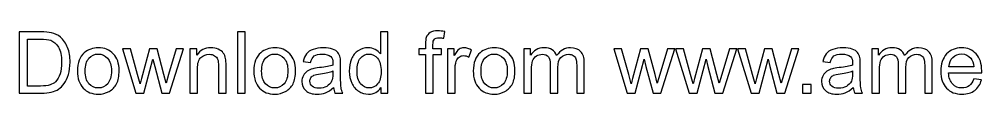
# Model space of a CAD drawing. Header units: millimetres. Extents: x -922 to 947, y -359 to 935.
# Drawn here: x 51.5 to 146.4, y -359.2 to -352.9 of the extents above; entities that cross this region are included whole.
import ezdxf

# ---------------------------------------------------------------- set-up
doc = ezdxf.new("R2010")
doc.units = ezdxf.units.MM
doc.header["$MEASUREMENT"] = 0
doc.layers.add('Layer 1', color=7, linetype='Continuous')

msp = doc.modelspace()

# ---------------------------------------------------------------- linework, layer by layer
at = {"layer": 'Layer 1', "color": 7}
for points, knots in [([(51.4534, -359.0943), (51.4534, -359.0943), (51.4534, -353.0321), (51.4534, -353.0321), (51.4534, -353.0321), (51.4534, -353.0321), (53.5419, -353.0321), (53.5419, -353.0321), (53.5419, -353.0321), (54.0132, -353.0321), (54.373, -353.0604), (54.6214, -353.1182), (54.6214, -353.1182), (54.9685, -353.1987), (55.2649, -353.344), (55.5104, -353.5528), (55.5104, -353.5528), (55.8307, -353.8238), (56.0692, -354.1681), (56.2272, -354.5886), (56.2272, -354.5886), (56.3867, -355.0091), (56.4657, -355.4903), (56.4657, -356.0308), (56.4657, -356.0308), (56.4657, -356.4908), (56.4121, -356.8986), (56.3049, -357.2542), (56.3049, -357.2542), (56.1976, -357.6098), (56.0593, -357.9047), (55.8914, -358.1376), (55.8914, -358.1376), (55.7221, -358.3704), (55.5386, -358.5538), (55.3382, -358.6865), (55.3382, -358.6865), (55.1393, -358.8205), (54.898, -358.9221), (54.6157, -358.9913), (54.6157, -358.9913), (54.3321, -359.0604), (54.0076, -359.0943), (53.6407, -359.0943), (53.6407, -359.0943), (53.6407, -359.0943), (51.4534, -359.0943), (51.4534, -359.0943)], [0, 0, 0, 0, 0.0769231, 0.0769231, 0.0769231, 0.0769231, 0.1538462, 0.1538462, 0.1538462, 0.1538462, 0.2307692, 0.2307692, 0.2307692, 0.2307692, 0.3076923, 0.3076923, 0.3076923, 0.3076923, 0.3846154, 0.3846154, 0.3846154, 0.3846154, 0.4615385, 0.4615385, 0.4615385, 0.4615385, 0.5384615, 0.5384615, 0.5384615, 0.5384615, 0.6153846, 0.6153846, 0.6153846, 0.6153846, 0.6923077, 0.6923077, 0.6923077, 0.6923077, 0.7692308, 0.7692308, 0.7692308, 0.7692308, 0.8461538, 0.8461538, 0.8461538, 0.8461538, 1, 1, 1, 1]), ([(72.99, -359.0943), (72.99, -359.0943), (72.99, -353.0321), (72.99, -353.0321), (72.99, -353.0321), (72.99, -353.0321), (73.735, -353.0321), (73.735, -353.0321), (73.735, -353.0321), (73.735, -353.0321), (73.735, -359.0943), (73.735, -359.0943), (73.735, -359.0943), (73.735, -359.0943), (72.99, -359.0943), (72.99, -359.0943)], [0, 0, 0, 0, 0.2, 0.2, 0.2, 0.2, 0.4, 0.4, 0.4, 0.4, 0.6, 0.6, 0.6, 0.6, 1, 1, 1, 1]), ([(87.142, -359.0943), (87.142, -359.0943), (87.142, -358.5369), (87.142, -358.5369), (87.142, -358.5369), (86.8641, -358.9701), (86.4548, -359.1874), (85.9144, -359.1874), (85.9144, -359.1874), (85.5644, -359.1874), (85.2427, -359.0915), (84.9506, -358.8982), (84.9506, -358.8982), (84.6571, -358.7062), (84.4299, -358.4367), (84.2676, -358.0924), (84.2676, -358.0924), (84.1067, -357.7467), (84.0263, -357.3502), (84.0263, -356.9014), (84.0263, -356.9014), (84.0263, -356.464), (84.0997, -356.0675), (84.245, -355.7104), (84.245, -355.7104), (84.3918, -355.3548), (84.6105, -355.0811), (84.9026, -354.892), (84.9026, -354.892), (85.1933, -354.7015), (85.5207, -354.6069), (85.8805, -354.6069), (85.8805, -354.6069), (86.1458, -354.6069), (86.3815, -354.6634), (86.5875, -354.7749), (86.5875, -354.7749), (86.7935, -354.8864), (86.9614, -355.0331), (87.0912, -355.2123), (87.0912, -355.2123), (87.0912, -355.2123), (87.0912, -353.0321), (87.0912, -353.0321), (87.0912, -353.0321), (87.0912, -353.0321), (87.8363, -353.0321), (87.8363, -353.0321), (87.8363, -353.0321), (87.8363, -353.0321), (87.8363, -359.0943), (87.8363, -359.0943), (87.8363, -359.0943), (87.8363, -359.0943), (87.142, -359.0943), (87.142, -359.0943)], [0, 0, 0, 0, 0.0666667, 0.0666667, 0.0666667, 0.0666667, 0.1333333, 0.1333333, 0.1333333, 0.1333333, 0.2, 0.2, 0.2, 0.2, 0.2666667, 0.2666667, 0.2666667, 0.2666667, 0.3333333, 0.3333333, 0.3333333, 0.3333333, 0.4, 0.4, 0.4, 0.4, 0.4666667, 0.4666667, 0.4666667, 0.4666667, 0.5333333, 0.5333333, 0.5333333, 0.5333333, 0.6, 0.6, 0.6, 0.6, 0.6666667, 0.6666667, 0.6666667, 0.6666667, 0.7333333, 0.7333333, 0.7333333, 0.7333333, 0.8, 0.8, 0.8, 0.8, 0.8666667, 0.8666667, 0.8666667, 0.8666667, 1, 1, 1, 1]), ([(91.5447, -359.0943), (91.5447, -359.0943), (91.5447, -355.2758), (91.5447, -355.2758), (91.5447, -355.2758), (91.5447, -355.2758), (90.8843, -355.2758), (90.8843, -355.2758), (90.8843, -355.2758), (90.8843, -355.2758), (90.8843, -354.7001), (90.8843, -354.7001), (90.8843, -354.7001), (90.8843, -354.7001), (91.5447, -354.7001), (91.5447, -354.7001), (91.5447, -354.7001), (91.5447, -354.7001), (91.5447, -354.2344), (91.5447, -354.2344), (91.5447, -354.2344), (91.5447, -353.9395), (91.5701, -353.7208), (91.6223, -353.5782), (91.6223, -353.5782), (91.6943, -353.3863), (91.8185, -353.2297), (91.9991, -353.1098), (91.9991, -353.1098), (92.1783, -352.9898), (92.4309, -352.9305), (92.7554, -352.9305), (92.7554, -352.9305), (92.9657, -352.9305), (93.1971, -352.9559), (93.4511, -353.0053), (93.4511, -353.0053), (93.4511, -353.0053), (93.3396, -353.6573), (93.3396, -353.6573), (93.3396, -353.6573), (93.1844, -353.6305), (93.0391, -353.6163), (92.9008, -353.6163), (92.9008, -353.6163), (92.675, -353.6163), (92.5156, -353.6643), (92.421, -353.7603), (92.421, -353.7603), (92.3279, -353.8562), (92.2813, -354.0354), (92.2813, -354.2979), (92.2813, -354.2979), (92.2813, -354.2979), (92.2813, -354.7001), (92.2813, -354.7001), (92.2813, -354.7001), (92.2813, -354.7001), (93.1364, -354.7001), (93.1364, -354.7001), (93.1364, -354.7001), (93.1364, -354.7001), (93.1364, -355.2758), (93.1364, -355.2758), (93.1364, -355.2758), (93.1364, -355.2758), (92.2898, -355.2758), (92.2898, -355.2758), (92.2898, -355.2758), (92.2898, -355.2758), (92.2898, -359.0943), (92.2898, -359.0943), (92.2898, -359.0943), (92.2898, -359.0943), (91.5447, -359.0943), (91.5447, -359.0943)], [0, 0, 0, 0, 0.05, 0.05, 0.05, 0.05, 0.1, 0.1, 0.1, 0.1, 0.15, 0.15, 0.15, 0.15, 0.2, 0.2, 0.2, 0.2, 0.25, 0.25, 0.25, 0.25, 0.3, 0.3, 0.3, 0.3, 0.35, 0.35, 0.35, 0.35, 0.4, 0.4, 0.4, 0.4, 0.45, 0.45, 0.45, 0.45, 0.5, 0.5, 0.5, 0.5, 0.55, 0.55, 0.55, 0.55, 0.6, 0.6, 0.6, 0.6, 0.65, 0.65, 0.65, 0.65, 0.7, 0.7, 0.7, 0.7, 0.75, 0.75, 0.75, 0.75, 0.8, 0.8, 0.8, 0.8, 0.85, 0.85, 0.85, 0.85, 0.9, 0.9, 0.9, 0.9, 1, 1, 1, 1]), ([(52.2578, -358.3831), (52.2578, -358.3831), (53.5504, -358.3831), (53.5504, -358.3831), (53.5504, -358.3831), (53.9497, -358.3831), (54.263, -358.3464), (54.4902, -358.2716), (54.4902, -358.2716), (54.7173, -358.1968), (54.898, -358.0924), (55.0334, -357.9569), (55.0334, -357.9569), (55.2225, -357.7664), (55.3707, -357.5096), (55.4765, -357.1879), (55.4765, -357.1879), (55.5824, -356.8661), (55.636, -356.4767), (55.636, -356.0181), (55.636, -356.0181), (55.636, -355.3831), (55.5316, -354.8948), (55.3241, -354.5533), (55.3241, -354.5533), (55.1167, -354.2118), (54.8641, -353.9832), (54.5664, -353.8675), (54.5664, -353.8675), (54.3519, -353.7843), (54.0061, -353.7433), (53.5292, -353.7433), (53.5292, -353.7433), (53.5292, -353.7433), (52.2578, -353.7433), (52.2578, -353.7433), (52.2578, -353.7433), (52.2578, -353.7433), (52.2578, -358.3831), (52.2578, -358.3831)], [0, 0, 0, 0, 0.0909091, 0.0909091, 0.0909091, 0.0909091, 0.1818182, 0.1818182, 0.1818182, 0.1818182, 0.2727273, 0.2727273, 0.2727273, 0.2727273, 0.3636364, 0.3636364, 0.3636364, 0.3636364, 0.4545455, 0.4545455, 0.4545455, 0.4545455, 0.5454545, 0.5454545, 0.5454545, 0.5454545, 0.6363636, 0.6363636, 0.6363636, 0.6363636, 0.7272727, 0.7272727, 0.7272727, 0.7272727, 0.8181818, 0.8181818, 0.8181818, 0.8181818, 1, 1, 1, 1]), ([(57.1953, -356.8972), (57.1953, -356.0858), (57.4211, -355.4847), (57.874, -355.0938), (57.874, -355.0938), (58.2508, -354.7692), (58.7123, -354.6069), (59.2555, -354.6069), (59.2555, -354.6069), (59.8581, -354.6069), (60.352, -354.8045), (60.7358, -355.1996), (60.7358, -355.1996), (61.1182, -355.5933), (61.3101, -356.1394), (61.3101, -356.8351), (61.3101, -356.8351), (61.3101, -357.3995), (61.2255, -357.8426), (61.0561, -358.1658), (61.0561, -358.1658), (60.8868, -358.4889), (60.6398, -358.7401), (60.3153, -358.9193), (60.3153, -358.9193), (59.9921, -359.0985), (59.6379, -359.1874), (59.2555, -359.1874), (59.2555, -359.1874), (58.6403, -359.1874), (58.1436, -358.9913), (57.764, -358.5976), (57.764, -358.5976), (57.3844, -358.2039), (57.1953, -357.6366), (57.1953, -356.8972)], [0, 0, 0, 0, 0.1, 0.1, 0.1, 0.1, 0.2, 0.2, 0.2, 0.2, 0.3, 0.3, 0.3, 0.3, 0.4, 0.4, 0.4, 0.4, 0.5, 0.5, 0.5, 0.5, 0.6, 0.6, 0.6, 0.6, 0.7, 0.7, 0.7, 0.7, 0.8, 0.8, 0.8, 0.8, 1, 1, 1, 1]), ([(57.9573, -356.8986), (57.9573, -357.4602), (58.0801, -357.8807), (58.3256, -358.1587), (58.3256, -358.1587), (58.5726, -358.4381), (58.8816, -358.5778), (59.2555, -358.5778), (59.2555, -358.5778), (59.6252, -358.5778), (59.9329, -358.4381), (60.1798, -358.1573), (60.1798, -358.1573), (60.4253, -357.8765), (60.5481, -357.4489), (60.5481, -356.8746), (60.5481, -356.8746), (60.5481, -356.3327), (60.4239, -355.9221), (60.177, -355.6441), (60.177, -355.6441), (59.93, -355.3647), (59.6224, -355.225), (59.2555, -355.225), (59.2555, -355.225), (58.8816, -355.225), (58.5726, -355.3633), (58.3256, -355.6413), (58.3256, -355.6413), (58.0801, -355.9193), (57.9573, -356.3384), (57.9573, -356.8986)], [0, 0, 0, 0, 0.1111111, 0.1111111, 0.1111111, 0.1111111, 0.2222222, 0.2222222, 0.2222222, 0.2222222, 0.3333333, 0.3333333, 0.3333333, 0.3333333, 0.4444444, 0.4444444, 0.4444444, 0.4444444, 0.5555556, 0.5555556, 0.5555556, 0.5555556, 0.6666667, 0.6666667, 0.6666667, 0.6666667, 0.7777778, 0.7777778, 0.7777778, 0.7777778, 1, 1, 1, 1]), ([(62.9738, -359.0943), (62.9738, -359.0943), (61.646, -354.7001), (61.646, -354.7001), (61.646, -354.7001), (61.646, -354.7001), (62.4249, -354.7001), (62.4249, -354.7001), (62.4249, -354.7001), (62.4249, -354.7001), (63.1262, -357.2359), (63.1262, -357.2359), (63.1262, -357.2359), (63.1262, -357.2359), (63.3746, -358.1799), (63.3746, -358.1799), (63.3746, -358.1799), (63.3845, -358.1333), (63.4607, -357.8314), (63.6018, -357.274), (63.6018, -357.274), (63.6018, -357.274), (64.2975, -354.7001), (64.2975, -354.7001), (64.2975, -354.7001), (64.2975, -354.7001), (65.0609, -354.7001), (65.0609, -354.7001), (65.0609, -354.7001), (65.0609, -354.7001), (65.7227, -357.2514), (65.7227, -357.2514), (65.7227, -357.2514), (65.7227, -357.2514), (65.9386, -358.0882), (65.9386, -358.0882), (65.9386, -358.0882), (65.9386, -358.0882), (66.1912, -357.2401), (66.1912, -357.2401), (66.1912, -357.2401), (66.1912, -357.2401), (66.9504, -354.7001), (66.9504, -354.7001), (66.9504, -354.7001), (66.9504, -354.7001), (67.6743, -354.7001), (67.6743, -354.7001), (67.6743, -354.7001), (67.6743, -354.7001), (66.2956, -359.0943), (66.2956, -359.0943), (66.2956, -359.0943), (66.2956, -359.0943), (65.5251, -359.0943), (65.5251, -359.0943), (65.5251, -359.0943), (65.5251, -359.0943), (64.828, -356.4654), (64.828, -356.4654), (64.828, -356.4654), (64.828, -356.4654), (64.6516, -355.7133), (64.6516, -355.7133), (64.6516, -355.7133), (64.6516, -355.7133), (63.7626, -359.0943), (63.7626, -359.0943), (63.7626, -359.0943), (63.7626, -359.0943), (62.9738, -359.0943), (62.9738, -359.0943)], [0, 0, 0, 0, 0.0526316, 0.0526316, 0.0526316, 0.0526316, 0.1052632, 0.1052632, 0.1052632, 0.1052632, 0.1578947, 0.1578947, 0.1578947, 0.1578947, 0.2105263, 0.2105263, 0.2105263, 0.2105263, 0.2631579, 0.2631579, 0.2631579, 0.2631579, 0.3157895, 0.3157895, 0.3157895, 0.3157895, 0.3684211, 0.3684211, 0.3684211, 0.3684211, 0.4210526, 0.4210526, 0.4210526, 0.4210526, 0.4736842, 0.4736842, 0.4736842, 0.4736842, 0.5263158, 0.5263158, 0.5263158, 0.5263158, 0.5789474, 0.5789474, 0.5789474, 0.5789474, 0.6315789, 0.6315789, 0.6315789, 0.6315789, 0.6842105, 0.6842105, 0.6842105, 0.6842105, 0.7368421, 0.7368421, 0.7368421, 0.7368421, 0.7894737, 0.7894737, 0.7894737, 0.7894737, 0.8421053, 0.8421053, 0.8421053, 0.8421053, 0.8947368, 0.8947368, 0.8947368, 0.8947368, 1, 1, 1, 1]), ([(68.298, -359.0943), (68.298, -359.0943), (68.298, -354.7001), (68.298, -354.7001), (68.298, -354.7001), (68.298, -354.7001), (68.9669, -354.7001), (68.9669, -354.7001), (68.9669, -354.7001), (68.9669, -354.7001), (68.9669, -355.3238), (68.9669, -355.3238), (68.9669, -355.3238), (69.2886, -354.8454), (69.7543, -354.6069), (70.3625, -354.6069), (70.3625, -354.6069), (70.6278, -354.6069), (70.8705, -354.6549), (71.092, -354.7495), (71.092, -354.7495), (71.3136, -354.844), (71.4801, -354.9696), (71.5901, -355.1234), (71.5901, -355.1234), (71.7002, -355.2772), (71.7778, -355.4607), (71.8216, -355.6723), (71.8216, -355.6723), (71.8484, -355.8106), (71.8625, -356.0519), (71.8625, -356.3962), (71.8625, -356.3962), (71.8625, -356.3962), (71.8625, -359.0943), (71.8625, -359.0943), (71.8625, -359.0943), (71.8625, -359.0943), (71.1174, -359.0943), (71.1174, -359.0943), (71.1174, -359.0943), (71.1174, -359.0943), (71.1174, -356.4245), (71.1174, -356.4245), (71.1174, -356.4245), (71.1174, -356.1211), (71.0892, -355.8939), (71.0313, -355.7443), (71.0313, -355.7443), (70.9735, -355.5947), (70.8705, -355.4748), (70.7237, -355.3845), (70.7237, -355.3845), (70.577, -355.2956), (70.4034, -355.2504), (70.2058, -355.2504), (70.2058, -355.2504), (69.8897, -355.2504), (69.6174, -355.3506), (69.3874, -355.5524), (69.3874, -355.5524), (69.1574, -355.7528), (69.0431, -356.1352), (69.0431, -356.6968), (69.0431, -356.6968), (69.0431, -356.6968), (69.0431, -359.0943), (69.0431, -359.0943), (69.0431, -359.0943), (69.0431, -359.0943), (68.298, -359.0943), (68.298, -359.0943)], [0, 0, 0, 0, 0.0526316, 0.0526316, 0.0526316, 0.0526316, 0.1052632, 0.1052632, 0.1052632, 0.1052632, 0.1578947, 0.1578947, 0.1578947, 0.1578947, 0.2105263, 0.2105263, 0.2105263, 0.2105263, 0.2631579, 0.2631579, 0.2631579, 0.2631579, 0.3157895, 0.3157895, 0.3157895, 0.3157895, 0.3684211, 0.3684211, 0.3684211, 0.3684211, 0.4210526, 0.4210526, 0.4210526, 0.4210526, 0.4736842, 0.4736842, 0.4736842, 0.4736842, 0.5263158, 0.5263158, 0.5263158, 0.5263158, 0.5789474, 0.5789474, 0.5789474, 0.5789474, 0.6315789, 0.6315789, 0.6315789, 0.6315789, 0.6842105, 0.6842105, 0.6842105, 0.6842105, 0.7368421, 0.7368421, 0.7368421, 0.7368421, 0.7894737, 0.7894737, 0.7894737, 0.7894737, 0.8421053, 0.8421053, 0.8421053, 0.8421053, 0.8947368, 0.8947368, 0.8947368, 0.8947368, 1, 1, 1, 1]), ([(74.6085, -356.8972), (74.6085, -356.0858), (74.8343, -355.4847), (75.2872, -355.0938), (75.2872, -355.0938), (75.664, -354.7692), (76.1255, -354.6069), (76.6687, -354.6069), (76.6687, -354.6069), (77.2713, -354.6069), (77.7652, -354.8045), (78.149, -355.1996), (78.149, -355.1996), (78.5314, -355.5933), (78.7233, -356.1394), (78.7233, -356.8351), (78.7233, -356.8351), (78.7233, -357.3995), (78.6387, -357.8426), (78.4693, -358.1658), (78.4693, -358.1658), (78.3, -358.4889), (78.053, -358.7401), (77.7285, -358.9193), (77.7285, -358.9193), (77.4053, -359.0985), (77.0511, -359.1874), (76.6687, -359.1874), (76.6687, -359.1874), (76.0535, -359.1874), (75.5568, -358.9913), (75.1772, -358.5976), (75.1772, -358.5976), (74.7976, -358.2039), (74.6085, -357.6366), (74.6085, -356.8972)], [0, 0, 0, 0, 0.1, 0.1, 0.1, 0.1, 0.2, 0.2, 0.2, 0.2, 0.3, 0.3, 0.3, 0.3, 0.4, 0.4, 0.4, 0.4, 0.5, 0.5, 0.5, 0.5, 0.6, 0.6, 0.6, 0.6, 0.7, 0.7, 0.7, 0.7, 0.8, 0.8, 0.8, 0.8, 1, 1, 1, 1]), ([(75.3705, -356.8986), (75.3705, -357.4602), (75.4933, -357.8807), (75.7388, -358.1587), (75.7388, -358.1587), (75.9858, -358.4381), (76.2948, -358.5778), (76.6687, -358.5778), (76.6687, -358.5778), (77.0384, -358.5778), (77.3461, -358.4381), (77.593, -358.1573), (77.593, -358.1573), (77.8385, -357.8765), (77.9613, -357.4489), (77.9613, -356.8746), (77.9613, -356.8746), (77.9613, -356.3327), (77.8371, -355.9221), (77.5902, -355.6441), (77.5902, -355.6441), (77.3432, -355.3647), (77.0356, -355.225), (76.6687, -355.225), (76.6687, -355.225), (76.2948, -355.225), (75.9858, -355.3633), (75.7388, -355.6413), (75.7388, -355.6413), (75.4933, -355.9193), (75.3705, -356.3384), (75.3705, -356.8986)], [0, 0, 0, 0, 0.1111111, 0.1111111, 0.1111111, 0.1111111, 0.2222222, 0.2222222, 0.2222222, 0.2222222, 0.3333333, 0.3333333, 0.3333333, 0.3333333, 0.4444444, 0.4444444, 0.4444444, 0.4444444, 0.5555556, 0.5555556, 0.5555556, 0.5555556, 0.6666667, 0.6666667, 0.6666667, 0.6666667, 0.7777778, 0.7777778, 0.7777778, 0.7777778, 1, 1, 1, 1]), ([(82.467, -358.544), (82.1904, -358.7796), (81.9237, -358.9447), (81.6683, -359.0421), (81.6683, -359.0421), (81.4129, -359.1395), (81.1392, -359.1874), (80.8456, -359.1874), (80.8456, -359.1874), (80.363, -359.1874), (79.9919, -359.0703), (79.7323, -358.8347), (79.7323, -358.8347), (79.4726, -358.6004), (79.3428, -358.2998), (79.3428, -357.9344), (79.3428, -357.9344), (79.3428, -357.7199), (79.3922, -357.5237), (79.4896, -357.3459), (79.4896, -357.3459), (79.5883, -357.1681), (79.7167, -357.027), (79.8748, -356.9198), (79.8748, -356.9198), (80.0342, -356.8125), (80.212, -356.7307), (80.411, -356.6756), (80.411, -356.6756), (80.5578, -356.6375), (80.7793, -356.6009), (81.0742, -356.5642), (81.0742, -356.5642), (81.6754, -356.4936), (82.1199, -356.4075), (82.4035, -356.3088), (82.4035, -356.3088), (82.4063, -356.2072), (82.4077, -356.1422), (82.4077, -356.1154), (82.4077, -356.1154), (82.4077, -355.8135), (82.3372, -355.6004), (82.1961, -355.4762), (82.1961, -355.4762), (82.0056, -355.3083), (81.7219, -355.225), (81.3466, -355.225), (81.3466, -355.225), (80.9952, -355.225), (80.7356, -355.2871), (80.5691, -355.4099), (80.5691, -355.4099), (80.4011, -355.5326), (80.2784, -355.75), (80.1979, -356.0632), (80.1979, -356.0632), (80.1979, -356.0632), (79.4698, -355.9616), (79.4698, -355.9616), (79.4698, -355.9616), (79.5361, -355.6498), (79.6448, -355.3972), (79.7972, -355.2053), (79.7972, -355.2053), (79.9496, -355.0134), (80.1697, -354.8666), (80.4576, -354.7622), (80.4576, -354.7622), (80.744, -354.6592), (81.0785, -354.6069), (81.4567, -354.6069), (81.4567, -354.6069), (81.832, -354.6069), (82.1382, -354.6507), (82.3739, -354.7396), (82.3739, -354.7396), (82.6081, -354.8285), (82.7817, -354.9386), (82.8918, -355.0726), (82.8918, -355.0726), (83.0018, -355.2067), (83.0794, -355.376), (83.1246, -355.5806), (83.1246, -355.5806), (83.1486, -355.7076), (83.1613, -355.9362), (83.1613, -356.265), (83.1613, -356.265), (83.1613, -356.265), (83.1613, -357.2528), (83.1613, -357.2528), (83.1613, -357.2528), (83.1613, -357.9428), (83.1768, -358.3789), (83.2078, -358.5637), (83.2078, -358.5637), (83.2375, -358.7486), (83.2996, -358.925), (83.3899, -359.0943), (83.3899, -359.0943), (83.3899, -359.0943), (82.6109, -359.0943), (82.6109, -359.0943), (82.6109, -359.0943), (82.5362, -358.9377), (82.4882, -358.7542), (82.467, -358.544)], [0, 0, 0, 0, 0.0357143, 0.0357143, 0.0357143, 0.0357143, 0.0714286, 0.0714286, 0.0714286, 0.0714286, 0.1071429, 0.1071429, 0.1071429, 0.1071429, 0.1428571, 0.1428571, 0.1428571, 0.1428571, 0.1785714, 0.1785714, 0.1785714, 0.1785714, 0.2142857, 0.2142857, 0.2142857, 0.2142857, 0.25, 0.25, 0.25, 0.25, 0.2857143, 0.2857143, 0.2857143, 0.2857143, 0.3214286, 0.3214286, 0.3214286, 0.3214286, 0.3571429, 0.3571429, 0.3571429, 0.3571429, 0.3928571, 0.3928571, 0.3928571, 0.3928571, 0.4285714, 0.4285714, 0.4285714, 0.4285714, 0.4642857, 0.4642857, 0.4642857, 0.4642857, 0.5, 0.5, 0.5, 0.5, 0.5357143, 0.5357143, 0.5357143, 0.5357143, 0.5714286, 0.5714286, 0.5714286, 0.5714286, 0.6071429, 0.6071429, 0.6071429, 0.6071429, 0.6428571, 0.6428571, 0.6428571, 0.6428571, 0.6785714, 0.6785714, 0.6785714, 0.6785714, 0.7142857, 0.7142857, 0.7142857, 0.7142857, 0.75, 0.75, 0.75, 0.75, 0.7857143, 0.7857143, 0.7857143, 0.7857143, 0.8214286, 0.8214286, 0.8214286, 0.8214286, 0.8571429, 0.8571429, 0.8571429, 0.8571429, 0.8928571, 0.8928571, 0.8928571, 0.8928571, 0.9285714, 0.9285714, 0.9285714, 0.9285714, 1, 1, 1, 1]), ([(84.7883, -356.9028), (84.7883, -357.4645), (84.9068, -357.8836), (85.1453, -358.1616), (85.1453, -358.1616), (85.3824, -358.4395), (85.6632, -358.5778), (85.9863, -358.5778), (85.9863, -358.5778), (86.3123, -358.5778), (86.5889, -358.4452), (86.8175, -358.1799), (86.8175, -358.1799), (87.0447, -357.9146), (87.159, -357.5096), (87.159, -356.9649), (87.159, -356.9649), (87.159, -356.3666), (87.0433, -355.9263), (86.8104, -355.6455), (86.8104, -355.6455), (86.579, -355.3647), (86.2926, -355.225), (85.9525, -355.225), (85.9525, -355.225), (85.6209, -355.225), (85.3443, -355.3591), (85.1213, -355.6286), (85.1213, -355.6286), (84.8998, -355.8981), (84.7883, -356.3229), (84.7883, -356.9028)], [0, 0, 0, 0, 0.1111111, 0.1111111, 0.1111111, 0.1111111, 0.2222222, 0.2222222, 0.2222222, 0.2222222, 0.3333333, 0.3333333, 0.3333333, 0.3333333, 0.4444444, 0.4444444, 0.4444444, 0.4444444, 0.5555556, 0.5555556, 0.5555556, 0.5555556, 0.6666667, 0.6666667, 0.6666667, 0.6666667, 0.7777778, 0.7777778, 0.7777778, 0.7777778, 1, 1, 1, 1]), ([(93.7107, -359.0943), (93.7107, -359.0943), (93.7107, -354.7001), (93.7107, -354.7001), (93.7107, -354.7001), (93.7107, -354.7001), (94.3796, -354.7001), (94.3796, -354.7001), (94.3796, -354.7001), (94.3796, -354.7001), (94.3796, -355.3732), (94.3796, -355.3732), (94.3796, -355.3732), (94.5503, -355.0613), (94.7084, -354.8553), (94.8537, -354.7565), (94.8537, -354.7565), (94.9991, -354.6563), (95.1585, -354.6069), (95.3321, -354.6069), (95.3321, -354.6069), (95.5833, -354.6069), (95.8387, -354.686), (96.0983, -354.8426), (96.0983, -354.8426), (96.0983, -354.8426), (95.8331, -355.5298), (95.8331, -355.5298), (95.8331, -355.5298), (95.6524, -355.4282), (95.4718, -355.3774), (95.2912, -355.3774), (95.2912, -355.3774), (95.1289, -355.3774), (94.9836, -355.4268), (94.8552, -355.5242), (94.8552, -355.5242), (94.7267, -355.6215), (94.635, -355.757), (94.58, -355.9306), (94.58, -355.9306), (94.4967, -356.1945), (94.4558, -356.4837), (94.4558, -356.7984), (94.4558, -356.7984), (94.4558, -356.7984), (94.4558, -359.0943), (94.4558, -359.0943), (94.4558, -359.0943), (94.4558, -359.0943), (93.7107, -359.0943), (93.7107, -359.0943)], [0, 0, 0, 0, 0.0714286, 0.0714286, 0.0714286, 0.0714286, 0.1428571, 0.1428571, 0.1428571, 0.1428571, 0.2142857, 0.2142857, 0.2142857, 0.2142857, 0.2857143, 0.2857143, 0.2857143, 0.2857143, 0.3571429, 0.3571429, 0.3571429, 0.3571429, 0.4285714, 0.4285714, 0.4285714, 0.4285714, 0.5, 0.5, 0.5, 0.5, 0.5714286, 0.5714286, 0.5714286, 0.5714286, 0.6428571, 0.6428571, 0.6428571, 0.6428571, 0.7142857, 0.7142857, 0.7142857, 0.7142857, 0.7857143, 0.7857143, 0.7857143, 0.7857143, 0.8571429, 0.8571429, 0.8571429, 0.8571429, 1, 1, 1, 1]), ([(96.2592, -356.8972), (96.2592, -356.0858), (96.485, -355.4847), (96.9379, -355.0938), (96.9379, -355.0938), (97.3147, -354.7692), (97.7762, -354.6069), (98.3194, -354.6069), (98.3194, -354.6069), (98.922, -354.6069), (99.4159, -354.8045), (99.7997, -355.1996), (99.7997, -355.1996), (100.1821, -355.5933), (100.374, -356.1394), (100.374, -356.8351), (100.374, -356.8351), (100.374, -357.3995), (100.2894, -357.8426), (100.12, -358.1658), (100.12, -358.1658), (99.9507, -358.4889), (99.7037, -358.7401), (99.3792, -358.9193), (99.3792, -358.9193), (99.056, -359.0985), (98.7018, -359.1874), (98.3194, -359.1874), (98.3194, -359.1874), (97.7042, -359.1874), (97.2075, -358.9913), (96.8279, -358.5976), (96.8279, -358.5976), (96.4483, -358.2039), (96.2592, -357.6366), (96.2592, -356.8972)], [0, 0, 0, 0, 0.1, 0.1, 0.1, 0.1, 0.2, 0.2, 0.2, 0.2, 0.3, 0.3, 0.3, 0.3, 0.4, 0.4, 0.4, 0.4, 0.5, 0.5, 0.5, 0.5, 0.6, 0.6, 0.6, 0.6, 0.7, 0.7, 0.7, 0.7, 0.8, 0.8, 0.8, 0.8, 1, 1, 1, 1]), ([(97.0212, -356.8986), (97.0212, -357.4602), (97.144, -357.8807), (97.3895, -358.1587), (97.3895, -358.1587), (97.6365, -358.4381), (97.9455, -358.5778), (98.3194, -358.5778), (98.3194, -358.5778), (98.6891, -358.5778), (98.9968, -358.4381), (99.2437, -358.1573), (99.2437, -358.1573), (99.4892, -357.8765), (99.612, -357.4489), (99.612, -356.8746), (99.612, -356.8746), (99.612, -356.3327), (99.4878, -355.9221), (99.2409, -355.6441), (99.2409, -355.6441), (98.9939, -355.3647), (98.6863, -355.225), (98.3194, -355.225), (98.3194, -355.225), (97.9455, -355.225), (97.6365, -355.3633), (97.3895, -355.6413), (97.3895, -355.6413), (97.144, -355.9193), (97.0212, -356.3384), (97.0212, -356.8986)], [0, 0, 0, 0, 0.1111111, 0.1111111, 0.1111111, 0.1111111, 0.2222222, 0.2222222, 0.2222222, 0.2222222, 0.3333333, 0.3333333, 0.3333333, 0.3333333, 0.4444444, 0.4444444, 0.4444444, 0.4444444, 0.5555556, 0.5555556, 0.5555556, 0.5555556, 0.6666667, 0.6666667, 0.6666667, 0.6666667, 0.7777778, 0.7777778, 0.7777778, 0.7777778, 1, 1, 1, 1]), ([(101.2475, -359.0943), (101.2475, -359.0943), (101.2475, -354.7001), (101.2475, -354.7001), (101.2475, -354.7001), (101.2475, -354.7001), (101.9164, -354.7001), (101.9164, -354.7001), (101.9164, -354.7001), (101.9164, -354.7001), (101.9164, -355.321), (101.9164, -355.321), (101.9164, -355.321), (102.0532, -355.1065), (102.2367, -354.9329), (102.4653, -354.8031), (102.4653, -354.8031), (102.6939, -354.6719), (102.9535, -354.6069), (103.2456, -354.6069), (103.2456, -354.6069), (103.5702, -354.6069), (103.8369, -354.6747), (104.0443, -354.8087), (104.0443, -354.8087), (104.2518, -354.9442), (104.3985, -355.1319), (104.4832, -355.3746), (104.4832, -355.3746), (104.8331, -354.8624), (105.2861, -354.6069), (105.8449, -354.6069), (105.8449, -354.6069), (106.2824, -354.6069), (106.6196, -354.7269), (106.8539, -354.9682), (106.8539, -354.9682), (107.0895, -355.2095), (107.2081, -355.5806), (107.2081, -356.0816), (107.2081, -356.0816), (107.2081, -356.0816), (107.2081, -359.0943), (107.2081, -359.0943), (107.2081, -359.0943), (107.2081, -359.0943), (106.463, -359.0943), (106.463, -359.0943), (106.463, -359.0943), (106.463, -359.0943), (106.463, -356.3285), (106.463, -356.3285), (106.463, -356.3285), (106.463, -356.0322), (106.4376, -355.8177), (106.3896, -355.6865), (106.3896, -355.6865), (106.3416, -355.5552), (106.2541, -355.4508), (106.1257, -355.3704), (106.1257, -355.3704), (105.9987, -355.2899), (105.8492, -355.2504), (105.6784, -355.2504), (105.6784, -355.2504), (105.368, -355.2504), (105.1111, -355.3534), (104.9065, -355.558), (104.9065, -355.558), (104.7019, -355.7641), (104.6003, -356.0929), (104.6003, -356.5444), (104.6003, -356.5444), (104.6003, -356.5444), (104.6003, -359.0943), (104.6003, -359.0943), (104.6003, -359.0943), (104.6003, -359.0943), (103.8552, -359.0943), (103.8552, -359.0943), (103.8552, -359.0943), (103.8552, -359.0943), (103.8552, -356.2424), (103.8552, -356.2424), (103.8552, -356.2424), (103.8552, -355.9122), (103.7946, -355.6639), (103.6732, -355.4988), (103.6732, -355.4988), (103.5519, -355.3337), (103.3529, -355.2504), (103.0777, -355.2504), (103.0777, -355.2504), (102.8689, -355.2504), (102.6756, -355.3055), (102.4978, -355.4155), (102.4978, -355.4155), (102.32, -355.5256), (102.1915, -355.6865), (102.1111, -355.8995), (102.1111, -355.8995), (102.0321, -356.1112), (101.9926, -356.4174), (101.9926, -356.8168), (101.9926, -356.8168), (101.9926, -356.8168), (101.9926, -359.0943), (101.9926, -359.0943), (101.9926, -359.0943), (101.9926, -359.0943), (101.2475, -359.0943), (101.2475, -359.0943)], [0, 0, 0, 0, 0.0344828, 0.0344828, 0.0344828, 0.0344828, 0.0689655, 0.0689655, 0.0689655, 0.0689655, 0.1034483, 0.1034483, 0.1034483, 0.1034483, 0.137931, 0.137931, 0.137931, 0.137931, 0.1724138, 0.1724138, 0.1724138, 0.1724138, 0.2068966, 0.2068966, 0.2068966, 0.2068966, 0.2413793, 0.2413793, 0.2413793, 0.2413793, 0.2758621, 0.2758621, 0.2758621, 0.2758621, 0.3103448, 0.3103448, 0.3103448, 0.3103448, 0.3448276, 0.3448276, 0.3448276, 0.3448276, 0.3793103, 0.3793103, 0.3793103, 0.3793103, 0.4137931, 0.4137931, 0.4137931, 0.4137931, 0.4482759, 0.4482759, 0.4482759, 0.4482759, 0.4827586, 0.4827586, 0.4827586, 0.4827586, 0.5172414, 0.5172414, 0.5172414, 0.5172414, 0.5517241, 0.5517241, 0.5517241, 0.5517241, 0.5862069, 0.5862069, 0.5862069, 0.5862069, 0.6206897, 0.6206897, 0.6206897, 0.6206897, 0.6551724, 0.6551724, 0.6551724, 0.6551724, 0.6896552, 0.6896552, 0.6896552, 0.6896552, 0.7241379, 0.7241379, 0.7241379, 0.7241379, 0.7586207, 0.7586207, 0.7586207, 0.7586207, 0.7931034, 0.7931034, 0.7931034, 0.7931034, 0.8275862, 0.8275862, 0.8275862, 0.8275862, 0.862069, 0.862069, 0.862069, 0.862069, 0.8965517, 0.8965517, 0.8965517, 0.8965517, 0.9310345, 0.9310345, 0.9310345, 0.9310345, 1, 1, 1, 1]), ([(111.4428, -359.0943), (111.4428, -359.0943), (110.115, -354.7001), (110.115, -354.7001), (110.115, -354.7001), (110.115, -354.7001), (110.8939, -354.7001), (110.8939, -354.7001), (110.8939, -354.7001), (110.8939, -354.7001), (111.5952, -357.2359), (111.5952, -357.2359), (111.5952, -357.2359), (111.5952, -357.2359), (111.8436, -358.1799), (111.8436, -358.1799), (111.8436, -358.1799), (111.8535, -358.1333), (111.9297, -357.8314), (112.0708, -357.274), (112.0708, -357.274), (112.0708, -357.274), (112.7665, -354.7001), (112.7665, -354.7001), (112.7665, -354.7001), (112.7665, -354.7001), (113.5299, -354.7001), (113.5299, -354.7001), (113.5299, -354.7001), (113.5299, -354.7001), (114.1917, -357.2514), (114.1917, -357.2514), (114.1917, -357.2514), (114.1917, -357.2514), (114.4076, -358.0882), (114.4076, -358.0882), (114.4076, -358.0882), (114.4076, -358.0882), (114.6602, -357.2401), (114.6602, -357.2401), (114.6602, -357.2401), (114.6602, -357.2401), (115.4194, -354.7001), (115.4194, -354.7001), (115.4194, -354.7001), (115.4194, -354.7001), (116.1433, -354.7001), (116.1433, -354.7001), (116.1433, -354.7001), (116.1433, -354.7001), (114.7646, -359.0943), (114.7646, -359.0943), (114.7646, -359.0943), (114.7646, -359.0943), (113.9941, -359.0943), (113.9941, -359.0943), (113.9941, -359.0943), (113.9941, -359.0943), (113.297, -356.4654), (113.297, -356.4654), (113.297, -356.4654), (113.297, -356.4654), (113.1206, -355.7133), (113.1206, -355.7133), (113.1206, -355.7133), (113.1206, -355.7133), (112.2316, -359.0943), (112.2316, -359.0943), (112.2316, -359.0943), (112.2316, -359.0943), (111.4428, -359.0943), (111.4428, -359.0943)], [0, 0, 0, 0, 0.0526316, 0.0526316, 0.0526316, 0.0526316, 0.1052632, 0.1052632, 0.1052632, 0.1052632, 0.1578947, 0.1578947, 0.1578947, 0.1578947, 0.2105263, 0.2105263, 0.2105263, 0.2105263, 0.2631579, 0.2631579, 0.2631579, 0.2631579, 0.3157895, 0.3157895, 0.3157895, 0.3157895, 0.3684211, 0.3684211, 0.3684211, 0.3684211, 0.4210526, 0.4210526, 0.4210526, 0.4210526, 0.4736842, 0.4736842, 0.4736842, 0.4736842, 0.5263158, 0.5263158, 0.5263158, 0.5263158, 0.5789474, 0.5789474, 0.5789474, 0.5789474, 0.6315789, 0.6315789, 0.6315789, 0.6315789, 0.6842105, 0.6842105, 0.6842105, 0.6842105, 0.7368421, 0.7368421, 0.7368421, 0.7368421, 0.7894737, 0.7894737, 0.7894737, 0.7894737, 0.8421053, 0.8421053, 0.8421053, 0.8421053, 0.8947368, 0.8947368, 0.8947368, 0.8947368, 1, 1, 1, 1]), ([(117.5572, -359.0943), (117.5572, -359.0943), (116.2294, -354.7001), (116.2294, -354.7001), (116.2294, -354.7001), (116.2294, -354.7001), (117.0083, -354.7001), (117.0083, -354.7001), (117.0083, -354.7001), (117.0083, -354.7001), (117.7096, -357.2359), (117.7096, -357.2359), (117.7096, -357.2359), (117.7096, -357.2359), (117.958, -358.1799), (117.958, -358.1799), (117.958, -358.1799), (117.9679, -358.1333), (118.0441, -357.8314), (118.1852, -357.274), (118.1852, -357.274), (118.1852, -357.274), (118.8809, -354.7001), (118.8809, -354.7001), (118.8809, -354.7001), (118.8809, -354.7001), (119.6443, -354.7001), (119.6443, -354.7001), (119.6443, -354.7001), (119.6443, -354.7001), (120.3061, -357.2514), (120.3061, -357.2514), (120.3061, -357.2514), (120.3061, -357.2514), (120.522, -358.0882), (120.522, -358.0882), (120.522, -358.0882), (120.522, -358.0882), (120.7746, -357.2401), (120.7746, -357.2401), (120.7746, -357.2401), (120.7746, -357.2401), (121.5338, -354.7001), (121.5338, -354.7001), (121.5338, -354.7001), (121.5338, -354.7001), (122.2577, -354.7001), (122.2577, -354.7001), (122.2577, -354.7001), (122.2577, -354.7001), (120.879, -359.0943), (120.879, -359.0943), (120.879, -359.0943), (120.879, -359.0943), (120.1085, -359.0943), (120.1085, -359.0943), (120.1085, -359.0943), (120.1085, -359.0943), (119.4114, -356.4654), (119.4114, -356.4654), (119.4114, -356.4654), (119.4114, -356.4654), (119.235, -355.7133), (119.235, -355.7133), (119.235, -355.7133), (119.235, -355.7133), (118.346, -359.0943), (118.346, -359.0943), (118.346, -359.0943), (118.346, -359.0943), (117.5572, -359.0943), (117.5572, -359.0943)], [0, 0, 0, 0, 0.0526316, 0.0526316, 0.0526316, 0.0526316, 0.1052632, 0.1052632, 0.1052632, 0.1052632, 0.1578947, 0.1578947, 0.1578947, 0.1578947, 0.2105263, 0.2105263, 0.2105263, 0.2105263, 0.2631579, 0.2631579, 0.2631579, 0.2631579, 0.3157895, 0.3157895, 0.3157895, 0.3157895, 0.3684211, 0.3684211, 0.3684211, 0.3684211, 0.4210526, 0.4210526, 0.4210526, 0.4210526, 0.4736842, 0.4736842, 0.4736842, 0.4736842, 0.5263158, 0.5263158, 0.5263158, 0.5263158, 0.5789474, 0.5789474, 0.5789474, 0.5789474, 0.6315789, 0.6315789, 0.6315789, 0.6315789, 0.6842105, 0.6842105, 0.6842105, 0.6842105, 0.7368421, 0.7368421, 0.7368421, 0.7368421, 0.7894737, 0.7894737, 0.7894737, 0.7894737, 0.8421053, 0.8421053, 0.8421053, 0.8421053, 0.8947368, 0.8947368, 0.8947368, 0.8947368, 1, 1, 1, 1]), ([(123.6716, -359.0943), (123.6716, -359.0943), (122.3438, -354.7001), (122.3438, -354.7001), (122.3438, -354.7001), (122.3438, -354.7001), (123.1227, -354.7001), (123.1227, -354.7001), (123.1227, -354.7001), (123.1227, -354.7001), (123.824, -357.2359), (123.824, -357.2359), (123.824, -357.2359), (123.824, -357.2359), (124.0724, -358.1799), (124.0724, -358.1799), (124.0724, -358.1799), (124.0823, -358.1333), (124.1585, -357.8314), (124.2996, -357.274), (124.2996, -357.274), (124.2996, -357.274), (124.9953, -354.7001), (124.9953, -354.7001), (124.9953, -354.7001), (124.9953, -354.7001), (125.7587, -354.7001), (125.7587, -354.7001), (125.7587, -354.7001), (125.7587, -354.7001), (126.4205, -357.2514), (126.4205, -357.2514), (126.4205, -357.2514), (126.4205, -357.2514), (126.6364, -358.0882), (126.6364, -358.0882), (126.6364, -358.0882), (126.6364, -358.0882), (126.889, -357.2401), (126.889, -357.2401), (126.889, -357.2401), (126.889, -357.2401), (127.6482, -354.7001), (127.6482, -354.7001), (127.6482, -354.7001), (127.6482, -354.7001), (128.3721, -354.7001), (128.3721, -354.7001), (128.3721, -354.7001), (128.3721, -354.7001), (126.9934, -359.0943), (126.9934, -359.0943), (126.9934, -359.0943), (126.9934, -359.0943), (126.2229, -359.0943), (126.2229, -359.0943), (126.2229, -359.0943), (126.2229, -359.0943), (125.5258, -356.4654), (125.5258, -356.4654), (125.5258, -356.4654), (125.5258, -356.4654), (125.3494, -355.7133), (125.3494, -355.7133), (125.3494, -355.7133), (125.3494, -355.7133), (124.4604, -359.0943), (124.4604, -359.0943), (124.4604, -359.0943), (124.4604, -359.0943), (123.6716, -359.0943), (123.6716, -359.0943)], [0, 0, 0, 0, 0.0526316, 0.0526316, 0.0526316, 0.0526316, 0.1052632, 0.1052632, 0.1052632, 0.1052632, 0.1578947, 0.1578947, 0.1578947, 0.1578947, 0.2105263, 0.2105263, 0.2105263, 0.2105263, 0.2631579, 0.2631579, 0.2631579, 0.2631579, 0.3157895, 0.3157895, 0.3157895, 0.3157895, 0.3684211, 0.3684211, 0.3684211, 0.3684211, 0.4210526, 0.4210526, 0.4210526, 0.4210526, 0.4736842, 0.4736842, 0.4736842, 0.4736842, 0.5263158, 0.5263158, 0.5263158, 0.5263158, 0.5789474, 0.5789474, 0.5789474, 0.5789474, 0.6315789, 0.6315789, 0.6315789, 0.6315789, 0.6842105, 0.6842105, 0.6842105, 0.6842105, 0.7368421, 0.7368421, 0.7368421, 0.7368421, 0.7894737, 0.7894737, 0.7894737, 0.7894737, 0.8421053, 0.8421053, 0.8421053, 0.8421053, 0.8947368, 0.8947368, 0.8947368, 0.8947368, 1, 1, 1, 1]), ([(133.7512, -358.544), (133.4746, -358.7796), (133.2079, -358.9447), (132.9525, -359.0421), (132.9525, -359.0421), (132.6971, -359.1395), (132.4234, -359.1874), (132.1298, -359.1874), (132.1298, -359.1874), (131.6472, -359.1874), (131.2761, -359.0703), (131.0165, -358.8347), (131.0165, -358.8347), (130.7568, -358.6004), (130.627, -358.2998), (130.627, -357.9344), (130.627, -357.9344), (130.627, -357.7199), (130.6764, -357.5237), (130.7738, -357.3459), (130.7738, -357.3459), (130.8725, -357.1681), (131.0009, -357.027), (131.159, -356.9198), (131.159, -356.9198), (131.3184, -356.8125), (131.4962, -356.7307), (131.6952, -356.6756), (131.6952, -356.6756), (131.842, -356.6375), (132.0635, -356.6009), (132.3584, -356.5642), (132.3584, -356.5642), (132.9596, -356.4936), (133.4041, -356.4075), (133.6877, -356.3088), (133.6877, -356.3088), (133.6905, -356.2072), (133.6919, -356.1422), (133.6919, -356.1154), (133.6919, -356.1154), (133.6919, -355.8135), (133.6214, -355.6004), (133.4803, -355.4762), (133.4803, -355.4762), (133.2898, -355.3083), (133.0061, -355.225), (132.6308, -355.225), (132.6308, -355.225), (132.2794, -355.225), (132.0198, -355.2871), (131.8533, -355.4099), (131.8533, -355.4099), (131.6853, -355.5326), (131.5626, -355.75), (131.4821, -356.0632), (131.4821, -356.0632), (131.4821, -356.0632), (130.754, -355.9616), (130.754, -355.9616), (130.754, -355.9616), (130.8203, -355.6498), (130.929, -355.3972), (131.0814, -355.2053), (131.0814, -355.2053), (131.2338, -355.0134), (131.4539, -354.8666), (131.7418, -354.7622), (131.7418, -354.7622), (132.0282, -354.6592), (132.3627, -354.6069), (132.7409, -354.6069), (132.7409, -354.6069), (133.1162, -354.6069), (133.4224, -354.6507), (133.6581, -354.7396), (133.6581, -354.7396), (133.8923, -354.8285), (134.0659, -354.9386), (134.176, -355.0726), (134.176, -355.0726), (134.286, -355.2067), (134.3636, -355.376), (134.4088, -355.5806), (134.4088, -355.5806), (134.4328, -355.7076), (134.4455, -355.9362), (134.4455, -356.265), (134.4455, -356.265), (134.4455, -356.265), (134.4455, -357.2528), (134.4455, -357.2528), (134.4455, -357.2528), (134.4455, -357.9428), (134.461, -358.3789), (134.492, -358.5637), (134.492, -358.5637), (134.5217, -358.7486), (134.5838, -358.925), (134.6741, -359.0943), (134.6741, -359.0943), (134.6741, -359.0943), (133.8951, -359.0943), (133.8951, -359.0943), (133.8951, -359.0943), (133.8204, -358.9377), (133.7724, -358.7542), (133.7512, -358.544)], [0, 0, 0, 0, 0.0357143, 0.0357143, 0.0357143, 0.0357143, 0.0714286, 0.0714286, 0.0714286, 0.0714286, 0.1071429, 0.1071429, 0.1071429, 0.1071429, 0.1428571, 0.1428571, 0.1428571, 0.1428571, 0.1785714, 0.1785714, 0.1785714, 0.1785714, 0.2142857, 0.2142857, 0.2142857, 0.2142857, 0.25, 0.25, 0.25, 0.25, 0.2857143, 0.2857143, 0.2857143, 0.2857143, 0.3214286, 0.3214286, 0.3214286, 0.3214286, 0.3571429, 0.3571429, 0.3571429, 0.3571429, 0.3928571, 0.3928571, 0.3928571, 0.3928571, 0.4285714, 0.4285714, 0.4285714, 0.4285714, 0.4642857, 0.4642857, 0.4642857, 0.4642857, 0.5, 0.5, 0.5, 0.5, 0.5357143, 0.5357143, 0.5357143, 0.5357143, 0.5714286, 0.5714286, 0.5714286, 0.5714286, 0.6071429, 0.6071429, 0.6071429, 0.6071429, 0.6428571, 0.6428571, 0.6428571, 0.6428571, 0.6785714, 0.6785714, 0.6785714, 0.6785714, 0.7142857, 0.7142857, 0.7142857, 0.7142857, 0.75, 0.75, 0.75, 0.75, 0.7857143, 0.7857143, 0.7857143, 0.7857143, 0.8214286, 0.8214286, 0.8214286, 0.8214286, 0.8571429, 0.8571429, 0.8571429, 0.8571429, 0.8928571, 0.8928571, 0.8928571, 0.8928571, 0.9285714, 0.9285714, 0.9285714, 0.9285714, 1, 1, 1, 1]), ([(135.5899, -359.0943), (135.5899, -359.0943), (135.5899, -354.7001), (135.5899, -354.7001), (135.5899, -354.7001), (135.5899, -354.7001), (136.2588, -354.7001), (136.2588, -354.7001), (136.2588, -354.7001), (136.2588, -354.7001), (136.2588, -355.321), (136.2588, -355.321), (136.2588, -355.321), (136.3956, -355.1065), (136.5791, -354.9329), (136.8077, -354.8031), (136.8077, -354.8031), (137.0363, -354.6719), (137.2959, -354.6069), (137.588, -354.6069), (137.588, -354.6069), (137.9126, -354.6069), (138.1793, -354.6747), (138.3867, -354.8087), (138.3867, -354.8087), (138.5942, -354.9442), (138.7409, -355.1319), (138.8256, -355.3746), (138.8256, -355.3746), (139.1755, -354.8624), (139.6285, -354.6069), (140.1873, -354.6069), (140.1873, -354.6069), (140.6248, -354.6069), (140.962, -354.7269), (141.1963, -354.9682), (141.1963, -354.9682), (141.4319, -355.2095), (141.5505, -355.5806), (141.5505, -356.0816), (141.5505, -356.0816), (141.5505, -356.0816), (141.5505, -359.0943), (141.5505, -359.0943), (141.5505, -359.0943), (141.5505, -359.0943), (140.8054, -359.0943), (140.8054, -359.0943), (140.8054, -359.0943), (140.8054, -359.0943), (140.8054, -356.3285), (140.8054, -356.3285), (140.8054, -356.3285), (140.8054, -356.0322), (140.78, -355.8177), (140.732, -355.6865), (140.732, -355.6865), (140.684, -355.5552), (140.5965, -355.4508), (140.4681, -355.3704), (140.4681, -355.3704), (140.3411, -355.2899), (140.1916, -355.2504), (140.0208, -355.2504), (140.0208, -355.2504), (139.7104, -355.2504), (139.4535, -355.3534), (139.2489, -355.558), (139.2489, -355.558), (139.0443, -355.7641), (138.9427, -356.0929), (138.9427, -356.5444), (138.9427, -356.5444), (138.9427, -356.5444), (138.9427, -359.0943), (138.9427, -359.0943), (138.9427, -359.0943), (138.9427, -359.0943), (138.1976, -359.0943), (138.1976, -359.0943), (138.1976, -359.0943), (138.1976, -359.0943), (138.1976, -356.2424), (138.1976, -356.2424), (138.1976, -356.2424), (138.1976, -355.9122), (138.137, -355.6639), (138.0156, -355.4988), (138.0156, -355.4988), (137.8943, -355.3337), (137.6953, -355.2504), (137.4201, -355.2504), (137.4201, -355.2504), (137.2113, -355.2504), (137.018, -355.3055), (136.8402, -355.4155), (136.8402, -355.4155), (136.6624, -355.5256), (136.5339, -355.6865), (136.4535, -355.8995), (136.4535, -355.8995), (136.3745, -356.1112), (136.335, -356.4174), (136.335, -356.8168), (136.335, -356.8168), (136.335, -356.8168), (136.335, -359.0943), (136.335, -359.0943), (136.335, -359.0943), (136.335, -359.0943), (135.5899, -359.0943), (135.5899, -359.0943)], [0, 0, 0, 0, 0.0344828, 0.0344828, 0.0344828, 0.0344828, 0.0689655, 0.0689655, 0.0689655, 0.0689655, 0.1034483, 0.1034483, 0.1034483, 0.1034483, 0.137931, 0.137931, 0.137931, 0.137931, 0.1724138, 0.1724138, 0.1724138, 0.1724138, 0.2068966, 0.2068966, 0.2068966, 0.2068966, 0.2413793, 0.2413793, 0.2413793, 0.2413793, 0.2758621, 0.2758621, 0.2758621, 0.2758621, 0.3103448, 0.3103448, 0.3103448, 0.3103448, 0.3448276, 0.3448276, 0.3448276, 0.3448276, 0.3793103, 0.3793103, 0.3793103, 0.3793103, 0.4137931, 0.4137931, 0.4137931, 0.4137931, 0.4482759, 0.4482759, 0.4482759, 0.4482759, 0.4827586, 0.4827586, 0.4827586, 0.4827586, 0.5172414, 0.5172414, 0.5172414, 0.5172414, 0.5517241, 0.5517241, 0.5517241, 0.5517241, 0.5862069, 0.5862069, 0.5862069, 0.5862069, 0.6206897, 0.6206897, 0.6206897, 0.6206897, 0.6551724, 0.6551724, 0.6551724, 0.6551724, 0.6896552, 0.6896552, 0.6896552, 0.6896552, 0.7241379, 0.7241379, 0.7241379, 0.7241379, 0.7586207, 0.7586207, 0.7586207, 0.7586207, 0.7931034, 0.7931034, 0.7931034, 0.7931034, 0.8275862, 0.8275862, 0.8275862, 0.8275862, 0.862069, 0.862069, 0.862069, 0.862069, 0.8965517, 0.8965517, 0.8965517, 0.8965517, 0.9310345, 0.9310345, 0.9310345, 0.9310345, 1, 1, 1, 1]), ([(145.6399, -357.6719), (145.6399, -357.6719), (146.4104, -357.7735), (146.4104, -357.7735), (146.4104, -357.7735), (146.2904, -358.2208), (146.0661, -358.5694), (145.7387, -358.8163), (145.7387, -358.8163), (145.4113, -359.0633), (144.9936, -359.1874), (144.4842, -359.1874), (144.4842, -359.1874), (143.8436, -359.1874), (143.3356, -358.9899), (142.9602, -358.5948), (142.9602, -358.5948), (142.5848, -358.2011), (142.3972, -357.6465), (142.3972, -356.9339), (142.3972, -356.9339), (142.3972, -356.1973), (142.5863, -355.6244), (142.9658, -355.218), (142.9658, -355.218), (143.3454, -354.8101), (143.8379, -354.6069), (144.4433, -354.6069), (144.4433, -354.6069), (145.0289, -354.6069), (145.5073, -354.8059), (145.8784, -355.2053), (145.8784, -355.2053), (146.2495, -355.6046), (146.4358, -356.1662), (146.4358, -356.8901), (146.4358, -356.8901), (146.4358, -356.9339), (146.4344, -357.0002), (146.4316, -357.0877), (146.4316, -357.0877), (146.4316, -357.0877), (143.1592, -357.0877), (143.1592, -357.0877), (143.1592, -357.0877), (143.1874, -357.5689), (143.3229, -357.9386), (143.5684, -358.194), (143.5684, -358.194), (143.8125, -358.4494), (144.1187, -358.5778), (144.4842, -358.5778), (144.4842, -358.5778), (144.7566, -358.5778), (144.9894, -358.5059), (145.1813, -358.3619), (145.1813, -358.3619), (145.3746, -358.218), (145.527, -357.988), (145.6399, -357.6719)], [0, 0, 0, 0, 0.0625, 0.0625, 0.0625, 0.0625, 0.125, 0.125, 0.125, 0.125, 0.1875, 0.1875, 0.1875, 0.1875, 0.25, 0.25, 0.25, 0.25, 0.3125, 0.3125, 0.3125, 0.3125, 0.375, 0.375, 0.375, 0.375, 0.4375, 0.4375, 0.4375, 0.4375, 0.5, 0.5, 0.5, 0.5, 0.5625, 0.5625, 0.5625, 0.5625, 0.625, 0.625, 0.625, 0.625, 0.6875, 0.6875, 0.6875, 0.6875, 0.75, 0.75, 0.75, 0.75, 0.8125, 0.8125, 0.8125, 0.8125, 0.875, 0.875, 0.875, 0.875, 1, 1, 1, 1]), ([(143.2015, -356.4781), (143.2015, -356.4781), (145.6484, -356.4781), (145.6484, -356.4781), (145.6484, -356.4781), (145.6159, -356.1084), (145.5214, -355.8318), (145.3676, -355.6469), (145.3676, -355.6469), (145.1319, -355.3605), (144.8243, -355.2166), (144.4475, -355.2166), (144.4475, -355.2166), (144.106, -355.2166), (143.8196, -355.3309), (143.5867, -355.5595), (143.5867, -355.5595), (143.3553, -355.7881), (143.2269, -356.0943), (143.2015, -356.4781)], [0, 0, 0, 0, 0.1666667, 0.1666667, 0.1666667, 0.1666667, 0.3333333, 0.3333333, 0.3333333, 0.3333333, 0.5, 0.5, 0.5, 0.5, 0.6666667, 0.6666667, 0.6666667, 0.6666667, 1, 1, 1, 1]), ([(82.4077, -356.893), (82.1368, -357.003), (81.7304, -357.0962), (81.1885, -357.1724), (81.1885, -357.1724), (80.8809, -357.2161), (80.6636, -357.2655), (80.5366, -357.3205), (80.5366, -357.3205), (80.4096, -357.3756), (80.3122, -357.456), (80.2431, -357.5604), (80.2431, -357.5604), (80.1739, -357.6662), (80.1387, -357.7834), (80.1387, -357.9132), (80.1387, -357.9132), (80.1387, -358.1093), (80.2135, -358.2744), (80.3644, -358.4057), (80.3644, -358.4057), (80.5154, -358.5369), (80.7356, -358.6032), (81.0249, -358.6032), (81.0249, -358.6032), (81.3113, -358.6032), (81.5667, -358.5411), (81.7911, -358.4156), (81.7911, -358.4156), (82.014, -358.2914), (82.1791, -358.1206), (82.2836, -357.9047), (82.2836, -357.9047), (82.364, -357.7368), (82.4035, -357.4899), (82.4035, -357.1639), (82.4035, -357.1639), (82.4035, -357.1639), (82.4077, -356.893), (82.4077, -356.893)], [0, 0, 0, 0, 0.0909091, 0.0909091, 0.0909091, 0.0909091, 0.1818182, 0.1818182, 0.1818182, 0.1818182, 0.2727273, 0.2727273, 0.2727273, 0.2727273, 0.3636364, 0.3636364, 0.3636364, 0.3636364, 0.4545455, 0.4545455, 0.4545455, 0.4545455, 0.5454545, 0.5454545, 0.5454545, 0.5454545, 0.6363636, 0.6363636, 0.6363636, 0.6363636, 0.7272727, 0.7272727, 0.7272727, 0.7272727, 0.8181818, 0.8181818, 0.8181818, 0.8181818, 1, 1, 1, 1]), ([(133.6919, -356.893), (133.421, -357.003), (133.0146, -357.0962), (132.4727, -357.1724), (132.4727, -357.1724), (132.1651, -357.2161), (131.9478, -357.2655), (131.8208, -357.3205), (131.8208, -357.3205), (131.6938, -357.3756), (131.5964, -357.456), (131.5273, -357.5604), (131.5273, -357.5604), (131.4581, -357.6662), (131.4229, -357.7834), (131.4229, -357.9132), (131.4229, -357.9132), (131.4229, -358.1093), (131.4977, -358.2744), (131.6486, -358.4057), (131.6486, -358.4057), (131.7996, -358.5369), (132.0198, -358.6032), (132.3091, -358.6032), (132.3091, -358.6032), (132.5955, -358.6032), (132.8509, -358.5411), (133.0753, -358.4156), (133.0753, -358.4156), (133.2982, -358.2914), (133.4633, -358.1206), (133.5678, -357.9047), (133.5678, -357.9047), (133.6482, -357.7368), (133.6877, -357.4899), (133.6877, -357.1639), (133.6877, -357.1639), (133.6877, -357.1639), (133.6919, -356.893), (133.6919, -356.893)], [0, 0, 0, 0, 0.0909091, 0.0909091, 0.0909091, 0.0909091, 0.1818182, 0.1818182, 0.1818182, 0.1818182, 0.2727273, 0.2727273, 0.2727273, 0.2727273, 0.3636364, 0.3636364, 0.3636364, 0.3636364, 0.4545455, 0.4545455, 0.4545455, 0.4545455, 0.5454545, 0.5454545, 0.5454545, 0.5454545, 0.6363636, 0.6363636, 0.6363636, 0.6363636, 0.7272727, 0.7272727, 0.7272727, 0.7272727, 0.8181818, 0.8181818, 0.8181818, 0.8181818, 1, 1, 1, 1]), ([(128.7404, -359.0943), (128.7404, -359.0943), (128.7404, -358.2476), (128.7404, -358.2476), (128.7404, -358.2476), (128.7404, -358.2476), (129.587, -358.2476), (129.587, -358.2476), (129.587, -358.2476), (129.587, -358.2476), (129.587, -359.0943), (129.587, -359.0943), (129.587, -359.0943), (129.587, -359.0943), (128.7404, -359.0943), (128.7404, -359.0943)], [0, 0, 0, 0, 0.2, 0.2, 0.2, 0.2, 0.4, 0.4, 0.4, 0.4, 0.6, 0.6, 0.6, 0.6, 1, 1, 1, 1])]:
    msp.add_open_spline(points, degree=3, knots=knots, dxfattribs=at)

doc.saveas('drawing.dxf')
